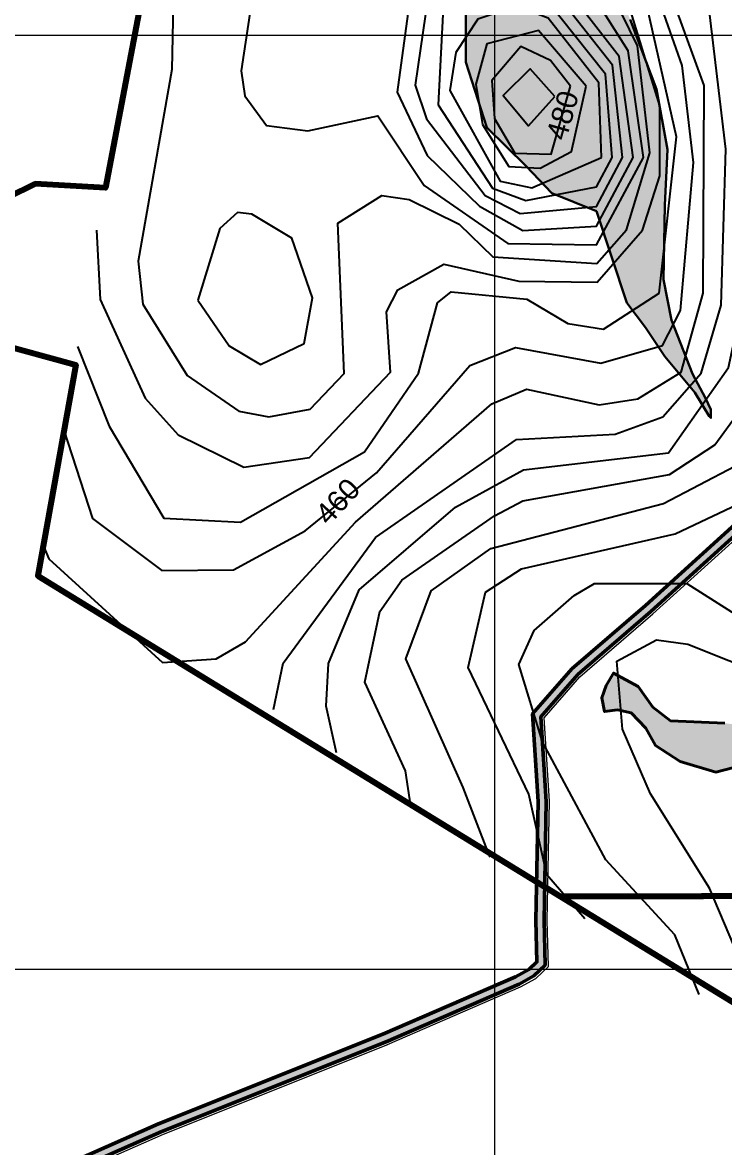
# Model space of a CAD drawing. Header units: metres. Extents: x 166708 to 226832, y 1503833 to 1555994.
# Drawn here: x 219495 to 220246, y 1549509 to 1550713 of the extents above; entities that cross this region are included whole.
import ezdxf

# ---------------------------------------------------------------- set-up
doc = ezdxf.new("R2010")
doc.units = ezdxf.units.M
doc.header["$MEASUREMENT"] = 0
for name, color, linetype in [('10 M CONTOUR', 20, 'Continuous'), ('2 M CONTOUR', 33, 'Continuous'), ('CART TRACK', 30, 'Continuous'), ('CONTEXT', 200, 'Continuous'), ('EXCAVATED CANAL', 160, 'Continuous'), ('FINAL STAGE -2 BOUNDARY', 1, 'Continuous'), ('GRID', 8, 'Continuous')]:
    doc.layers.add(name, color=color, linetype=linetype)
for name, color, linetype, lineweight in [('Revised Grid', 7, 'Continuous', 0), ('STREAM', 140, 'Continuous', 0), ('UUL', 5, 'Continuous', 30)]:
    doc.layers.add(name, color=color, linetype=linetype, lineweight=lineweight)
doc.styles.get("Standard").update_dxf_attribs({"font": 'arial.ttf'})

msp = doc.modelspace()

# ---------------------------------------------------------------- hatches: boundary and pattern name
at = {"layer": 'EXCAVATED CANAL'}
h = msp.add_hatch(dxfattribs=at)
h.set_pattern_fill('DOTS', color=256, scale=50)
h.paths.add_polyline_path([(221524.50586, 1550472.79396), (221402.2296, 1550400.90343), (221353.92281, 1550392.35707), (221339.94786, 1550383.89319), (221289.935, 1550350.91519), (221266.92917, 1550285.4589), (221164.00232, 1550207.79251), (221140.31339, 1550205.92405), (221049.92126, 1550250.14425), (221036.45006, 1550261.24372), (221010.62128, 1550383.81201), (220998.30351, 1550398.41285), (220879.04114, 1550471.25724), (220766.19492, 1550494.35262), (220731.93214, 1550493.24711), (220700.79394, 1550480.86369), (220676.41853, 1550411.31868), (220646.33867, 1550298.64575), (220615.08965, 1550265.32419), (220559.20196, 1550266.52499), (220507.25697, 1550319.64913), (220454.70833, 1550418.92213), (220399.29343, 1550422.26305), (220381.7284, 1550418.59802), (220281.25303, 1550197.67614), (220161.61659, 1550089.4974), (220082.95642, 1550021.5741), (220040.74348, 1549973.30821), (220046.76723, 1549879.49939), (220044.42461, 1549752.10215), (220045.44225, 1549707.89974), (220036.95258, 1549699.8702), (220022.47206, 1549691.96553), (219880.63596, 1549630.39582), (219640.4377, 1549534.49701), (219547.55868, 1549493.3378), (219529.85166, 1549469.129), (219511.28738, 1549370.86679), (219474.91462, 1549334.74933), (219359.81445, 1549270.71976), (219276.4413, 1549205.3629), (219149.33477, 1549141.24081), (219126.10355, 1549118.94875), (219085.60627, 1548993.34299), (219049.01413, 1548851.62169), (219039.60659, 1548834.13097), (219025.73602, 1548820.06475), (219000, 1548802.1864), (219000, 1548791.37797), (219031.47765, 1548813.24493), (219046.82115, 1548828.80487), (219057.3405, 1548848.36268), (219094.13541, 1548990.86927), (219133.86499, 1549114.09396), (219154.52078, 1549133.91471), (219281.22514, 1549197.83392), (219364.74068, 1549263.3024), (219480.3002, 1549327.5875), (219519.49807, 1549366.51025), (219538.20144, 1549465.50868), (219553.32331, 1549486.18309), (219643.88609, 1549526.31586), (219884.08849, 1549622.44233), (220026.28327, 1549684.16774), (220042.09373, 1549692.7984), (220054.19915, 1549704.24772), (220053.09697, 1549752.12224), (220055.44287, 1549879.69783), (220049.62546, 1549970.2933), (220089.083, 1550015.4087), (220167.35835, 1550082.9997), (220288.40151, 1550192.45044), (220387.80157, 1550411.00796), (220399.92921, 1550413.53845), (220449.32412, 1550410.56047), (220500.18063, 1550314.48417), (220555.47708, 1550257.93249), (220618.76916, 1550256.57261), (220654.15377, 1550294.30404), (220684.71038, 1550408.76279), (220707.66951, 1550474.26702), (220733.72728, 1550484.62999), (220765.4554, 1550485.65372), (220875.81633, 1550463.06698), (220992.58344, 1550391.74668), (221002.58704, 1550379.88893), (221028.59221, 1550256.48359), (221045.19489, 1550242.80396), (221138.6323, 1550197.094), (221167.20575, 1550199.34772), (221274.24122, 1550280.11438), (221297.14648, 1550345.28456), (221344.58193, 1550376.56303), (221357.02871, 1550384.10139), (221405.27787, 1550392.63755), (221531.9816, 1550467.13115), (221579.97378, 1550649.54726), (221571.5886, 1550651.75333)])
at = {"layer": 'STREAM'}
h = msp.add_hatch(color=256, dxfattribs=at)
h.dxf.hatch_style = 1
h.paths.add_polyline_path([(220299.13997, 1549945.86751), (220256.63348, 1549961.98932), (220246.69565, 1549963.39205), (220188.59684, 1549965.91574), (220169.65155, 1549980.42709), (220153.86387, 1550002.50947), (220127.55996, 1550017.10933), (220119.72596, 1550003.71844), (220114.80426, 1549990.47989), (220117.83298, 1549975.72831), (220131.8407, 1549977.61954), (220146.22692, 1549974.59362), (220162.04074, 1549958.06757), (220172.20019, 1549939.64654), (220198.91602, 1549922.3533), (220236.92015, 1549911.07509), (220286.61123, 1549923.82816), (220328.6491, 1549914.52138), (220360.95272, 1549885.74464), (220404.78729, 1549853.23844), (220418.08707, 1549839.95052), (220432.49526, 1549813.74392), (220454.03093, 1549778.78246), (220476.05612, 1549778.83106), (220454.24881, 1549809.56608), (220438.21049, 1549843.5673), (220419.04266, 1549869.36135), (220369.98409, 1549906.54594), (220346.36943, 1549926.59995)])
h.paths.add_polyline_path([(220486.14035, 1549764.61845), (220476.05612, 1549778.83106), (220454.03093, 1549778.78246), (220466.38267, 1549758.73039), (220480.70307, 1549737.45262), (220506.1328, 1549715.91144), (220532.40927, 1549706.79589), (220565.61981, 1549683.4601), (220584.58604, 1549660.34466), (220587.85057, 1549650.92223), (220586.39968, 1549641.13747), (220575.88059, 1549636.78865), (220555.93067, 1549628.09107), (220522.51905, 1549600.89029), (220512.78503, 1549579.63899), (220508.81945, 1549550.8237), (220511.70353, 1549531.3734), (220517.54259, 1549501.95746), (220514.39525, 1549491.40158), (220503.17216, 1549465.35535), (220480.49002, 1549441.40355), (220471.3149, 1549418.83926), (220464.963, 1549397.68527), (220463.89052, 1549371.84357), (220414.36405, 1549259.42731), (220400.78139, 1549192.11511), (220386.40441, 1549133.03298), (220382.00874, 1549114.96903), (220361, 1549113), (220337.0208, 1549120.1991), (220310.78346, 1549128.07615), (220286.49534, 1549122.48067), (220263.3735, 1549112.78399), (220230.68675, 1549082.68675), (220184.57013, 1549068.63402), (220165.1948, 1549062.72993), (220159.7612, 1549041.09349), (220157.21209, 1549009.21209), (220137.24221, 1548976.91351), (220097.95173, 1548966.75337), (220072.52863, 1548944.58588), (220053.11458, 1548921.03289), (220046.59645, 1548916.27681), (220011.7702, 1548908.26064), (220000, 1548885.14487), (219980.58446, 1548872.25215), (219971.47214, 1548872.25215), (219922.52047, 1548807.00817), (219925.55728, 1548805.57291), (219934.08022, 1548794.27021), (219945.45879, 1548771.12725), (219965.68419, 1548729.8577), (219976.2051, 1548692.50417), (219976.39135, 1548659.02105), (219968.85129, 1548641.80241), (219939.23005, 1548625.65992), (219892.37454, 1548610.59359), (219860.52111, 1548583.57813), (219841.25442, 1548567.56152), (219838.52712, 1548566.41799), (219836.58734, 1548557.81578), (219852.37403, 1548562.22534), (219884.68452, 1548585.53959), (219902.99378, 1548595.94135), (219937.81715, 1548603.47366), (219979.10271, 1548612.79933), (219991.30889, 1548623.2011), (220001.00206, 1548642.9286), (220010.59339, 1548671.47371), (220009.14862, 1548704.67469), (219993.25559, 1548738.95836), (219987.99871, 1548762.42432), (220010.16743, 1548792.92417), (220063.76361, 1548849.27402), (220109.3303, 1548883.6505), (220157.68677, 1548898.51606), (220179.96033, 1548918.85738), (220215.5144, 1548959.05342), (220268.84564, 1548979.61883), (220319.48712, 1548983.86973), (220337.51388, 1548978.72387), (220357.38004, 1548976.15093), (220371.35993, 1548987.54534), (220388.65078, 1549002.24774), (220418.45008, 1549007.3936), (220437.94828, 1549016.58258), (220450.08878, 1549040.10645), (220451.56034, 1549063.63027), (220461.15779, 1549133.42393), (220473.55399, 1549180.01512), (220497.92069, 1549207.22132), (220503.78511, 1549232.06681), (220501.1782, 1549259.22875), (220501.92309, 1549285.27454), (220508.99894, 1549308.71569), (220527.99235, 1549326.94772), (220545.98309, 1549357.31936), (220564.14512, 1549393.09752), (220576.90655, 1549412.12216), (220598.78639, 1549451.05973), (220631.67242, 1549474.04138), (220682.64075, 1549477.43615), (220739.04572, 1549469.28874), (220780.32244, 1549464.82372), (220799.71125, 1549502.4893), (220823.40864, 1549559.52571), (220833.10298, 1549601.49592), (220849.2603, 1549588.58203), (220869.7262, 1549534.77408), (220890.19209, 1549484.19456), (220942.9725, 1549451.90983), (221030.47651, 1549438.15594), (221077.46886, 1549425.41266), (221137.21639, 1549405.29162), (221212.30078, 1549376.7848), (221272.9524, 1549368.28011), (221312.32275, 1549373.59553), (221326.15553, 1549388.47869), (221319.77124, 1549439.5066), (221297.16342, 1549490.00907), (221288.89551, 1549520.98548), (221289.36882, 1549550.21819), (221296.04563, 1549569.71699), (221298.24635, 1549600.95996), (221305.13777, 1549626.20495), (221337.19892, 1549663.90924), (221371.4457, 1549687.22619), (221395.54525, 1549696.60369), (221412.54176, 1549692.80202), (221425.73305, 1549676.32804), (221447.96134, 1549644.73708), (221457.3962, 1549610.63104), (221476.19101, 1549586.84633), (221503.0049, 1549569.57106), (221522.55136, 1549558.55498), (221539.24914, 1549552.33986), (221559.33496, 1549572.75478), (221577.68088, 1549591.99477), (221536.87956, 1549608.6854), (221506.44983, 1549625.85345), (221489.95851, 1549635.15764), (221463.30849, 1549676.70361), (221437.73477, 1549709.45092), (221423.93562, 1549727.12083), (221401.29325, 1549740.43737), (221375.20044, 1549736.09255), (221358.53001, 1549723.78231), (221321.12511, 1549696.16078), (221298.37134, 1549659.69644), (221267.63101, 1549605.62249), (221264.34944, 1549572.47234), (221267.72648, 1549498.77294), (221270.54267, 1549456.56903), (221270.54267, 1549431.24668), (221250.82934, 1549417.17871), (221214.21874, 1549423.7438), (221152.26256, 1549439.68748), (221112.8359, 1549454.69331), (221058.38947, 1549457.50689), (221023.89712, 1549465.61387), (220995.46924, 1549463.24706), (220958.15771, 1549476.26447), (220928.54531, 1549493.42378), (220910.18571, 1549512.35819), (220891.82598, 1549541.94326), (220874.65089, 1549582.17887), (220856.88347, 1549609.39713), (220842.41636, 1549641.30008), (220816.71518, 1549658.61745), (220766.50812, 1549673.54628), (220727.05974, 1549675.93488), (220705.54252, 1549671.15762), (220689.40445, 1549652.0488), (220684.02518, 1549634.13423), (220676.25503, 1549612.03968), (220661.31252, 1549602.48523), (220630.23194, 1549598.90231), (220608.61119, 1549613.51632), (220608.61119, 1549648.86408), (220607.44476, 1549684.2119), (220591.89289, 1549710.62568), (220561.56682, 1549730.82439), (220538.23909, 1549735.0972), (220512.57849, 1549743.64282)])
h.paths.add_polyline_path([(219823.6985, 1548969.48097), (219823.6985, 1549026.04901), (219832.01765, 1549057.88499), (219832.01765, 1549126.09012), (219836.66243, 1549172.04514), (219868.06858, 1549217.28569), (219884.17648, 1549273.2292), (219886.6848, 1549365.9514), (219876.75096, 1549403.63856), (219844.23879, 1549425.32218), (219803.3364, 1549416.06963), (219746.99894, 1549387.54077), (219688.34631, 1549377.51715), (219649.65257, 1549329.30634), (219625.75078, 1549299.52569), (219620.65585, 1549286.757), (219719.43815, 1549324.55439), (219768.8293, 1549324.55439), (219832.93265, 1549320.35467), (219848.18916, 1549269.42074), (219845.54312, 1549226.91108), (219790.14104, 1549169.55648), (219767.55331, 1549119.08764), (219754.00066, 1549047.69273), (219726.3649, 1549012.47899), (219669.309, 1548984.93747), (219560.27681, 1548966.62495), (219491.37949, 1548960.36723), (219434.81779, 1548961.9315), (219427.26473, 1548940.29855), (219425.49674, 1548918.28375), (219433.61455, 1548892.96343), (219446.69152, 1548864.83919), (219450.85767, 1548858.15587), (219463.35207, 1548870.15505), (219492.20736, 1548895.46066), (219529.07783, 1548911.47691), (219569.96786, 1548917.06401), (219645.81029, 1548916.19563), (219712.99568, 1548919.09991), (219772.15397, 1548918.34229), (219792.72652, 1548912.796), (219813.95213, 1548900.39837), (219855.4298, 1548843.49933), (219894.12029, 1548816.53956), (219912.30833, 1548811.83463), (219922.52047, 1548807.00817), (219971.47214, 1548872.25215), (219953.11655, 1548872.25215), (219928.46761, 1548887.46816), (219901.95833, 1548912.55953), (219850.37036, 1548941.43065)])
at = {"layer": 'UUL', "lineweight": -2}
h = msp.add_hatch(dxfattribs=at)
h.set_pattern_fill('DOTS', color=1, scale=150)
h.paths.add_polyline_path([(220145.11713, 1550716.65997), (220120.73308, 1550784.72866), (220110.18491, 1550801.58529), (220058.37335, 1550831.70492), (220030.71843, 1550868.70088), (220028.96295, 1550895.236), (220011.68634, 1550898.9541), (219987.39878, 1550912.57147), (219947.74222, 1550950.5326), (219880.11313, 1551009.25345), (219840.71469, 1551055.9476), (219810.4032, 1551102.50064), (219775.03498, 1551134.80373), (219756.78916, 1551140.99705), (219755.32362, 1551120.49087), (219767.33954, 1551093.31184), (219785.47002, 1551078.09052), (219832.26979, 1551038.95291), (219879.66254, 1550993.44351), (219909.62168, 1550970.72822), (219933.89576, 1550933.80966), (219966.1644, 1550886.81525), (219983.64576, 1550863.98986), (219996.89536, 1550839.8697), (219998.39631, 1550806.36882), (219986.61482, 1550770.57337), (219981.01926, 1550760.51094), (219969.48194, 1550724.38043), (219969.48194, 1550670.8834), (219991.69125, 1550601.12074), (220033.92474, 1550559.73794), (220061.25936, 1550530.81117), (220109.19763, 1550511.43097), (220141.70989, 1550413.36027), (220161.53965, 1550386.93496), (220182.52832, 1550355.92511), (220214.63515, 1550317.22917), (220229.87548, 1550292.14118), (220231.76755, 1550290.1745), (220231.78301, 1550290.22601), (220231.78301, 1550299.19341), (220225.74753, 1550311.25778), (220212.13807, 1550337.49024), (220189.32572, 1550394.68991), (220181.00653, 1550438.38665), (220182.32713, 1550518.10151), (220185.3478, 1550577.38772), (220173.54691, 1550642.06849)])

# ---------------------------------------------------------------- linework, layer by layer
at = {"layer": '10 M CONTOUR', "color": 0}
for points in [[(220148.421, 1550569.006, 470), (220133.503, 1550677.1, 470), (220071.018, 1550757.697, 470), (220035.708, 1550775.965, 470), (219954.384, 1550771.799, 470), (219907.28, 1550722.733, 470), (219895.793, 1550638.906, 470), (219928.043, 1550571.243, 470), (219983.883, 1550516.763, 470), (220030.488, 1550490.725, 470), (220109.059, 1550495.635, 470), (220148.421, 1550569.006, 470)], [(219538.87166, 1550277.13083, 460), (219569.781, 1550182.368, 460), (219643.96, 1550126.832, 460), (219720.55, 1550127.695, 460), (219797.417, 1550169.159, 460), (219873.589, 1550231.294, 460), (219973.539, 1550346.404, 460), (220022.461, 1550365.639, 460), (220114.006, 1550348.63043, 460), (220179.801, 1550367.802, 460), (220199.178, 1550405.124, 460), (220212.895, 1550563.712, 460), (220200.95, 1550667.456, 460), (220164.087, 1550772.001, 460)], [(220081.389, 1550645.438, 480), (220059.862, 1550672.682, 480), (220028.378, 1550687.874, 480), (219997.142, 1550651.35, 480), (219999.931, 1550610.899, 480), (220021.85579, 1550573.69888, 480), (220060.69, 1550572.527, 480), (220081.389, 1550645.438, 480)], [(219995.30622, 1549820.04908, 450), (219994.64516, 1549821.28846, 450), (219966.533, 1549894.709, 450), (219905.037, 1550032.431, 450), (219932.264, 1550104.948, 450), (219996.141, 1550150.425, 450), (220180.886, 1550198.452, 450), (220257.45, 1550238.505, 450), (220281.595, 1550263.212, 450), (220325.117, 1550425.18, 450), (220346.229, 1550458.542, 450), (220411.5539, 1550468.90712, 450), (220485.64, 1550410.164, 450), (220529.676, 1550378.69, 450), (220571.159, 1550370.981, 450), (220627.083, 1550424.411, 450), (220680.504, 1550573.045, 450), (220724.843, 1550628.014, 450), (220806.174, 1550636.59, 450), (220962.993, 1550580.726, 450)]]:
    msp.add_polyline3d(points, dxfattribs=at)
at = {"layer": '2 M CONTOUR'}
for points in [[(219573.83973, 1550491.167, 464), (219577.735, 1550416.855, 464), (219626.166, 1550311.494, 464), (219661.379, 1550272.161, 464), (219731.786, 1550237.596, 464), (219802.164, 1550247.821, 464), (219888.834, 1550339.328, 464), (219884.337, 1550403.758, 464), (219896.723, 1550427.464, 464), (219945.814, 1550454.617, 464), (220026.007, 1550436.517, 464), (220109.809, 1550435.651, 464), (220158.477, 1550491.128, 464), (220177.014, 1550549.333, 464), (220177.14, 1550624.418, 464), (220137.309, 1550753.452, 464), (220060.787, 1550824.911, 464), (219969.384, 1550869.985, 464), (219921.478, 1550913.062, 464), (219913.16, 1550952.328, 464), (219892.95469, 1551040.44136, 464), (219877.135, 1551127.766, 464), (219794.342, 1551246.261, 464), (219788.76642, 1551258.21663, 464)], [(219763.34974, 1549978.13166, 456), (219773.785, 1550027.811, 456), (219872.675, 1550162.017, 456), (220023.65356, 1550267.19302, 456), (220129.034, 1550272.894, 456), (220180.319, 1550291.273, 456), (220221.253, 1550338.261, 456), (220242.533, 1550410.977, 456), (220247.531, 1550577.857, 456), (220211.988, 1550877.633, 456), (220256.461, 1550919.055, 456), (220336.634, 1550914.078, 456), (220419.402, 1550848.537, 456), (220487.779, 1550826.914, 456), (220724.807, 1550847.878, 456), (220802.313, 1550829.683, 456), (220817.03975, 1550818.37942, 456), (220833.82, 1550805.853, 456), (220872.78715, 1550780.25121, 456), (220954.992, 1550764.472, 456)], [(219517.24301, 1550152.91255, 458), (219523.025, 1550139.491, 458), (219644.564, 1550028.352, 458), (219702.144, 1550032.222, 458), (219733.632, 1550050.461, 458), (219851.4, 1550178.428, 458), (219997.132, 1550305.351, 458), (220034.29, 1550321.095, 458), (220111.904, 1550304.108, 458), (220153.53, 1550310.619, 458), (220199.989, 1550339.123, 458), (220223.352, 1550423.699, 458), (220224.522, 1550646.213, 458), (220130.462, 1550903.732, 458)], [(219830.7901, 1549931.66976, 454), (219819.976, 1549981.47, 454), (219822.214, 1550027.311, 454), (219855.186, 1550106.161, 454), (219958.343, 1550194.52, 454), (220030.995, 1550234.668, 454), (220186.13, 1550252.709, 454), (220250.587, 1550344.011, 454), (220266.385, 1550417.397, 454), (220272.916, 1550557.345, 454), (220256.918, 1550735.546, 454), (220256.772, 1550803.172, 454), (220268.262, 1550823.305, 454), (220315.171, 1550841.42974, 454), (220364.204, 1550827.879, 454), (220412.00768, 1550771.6963, 454), (220487.2751, 1550752.01708, 454), (220653.405, 1550782.875, 454), (220726.117, 1550783.572, 454), (220865.441, 1550716.795, 454), (221057.944, 1550672.459, 454)], [(220159.652, 1550569.006, 468), (220143.006, 1550683.315, 468), (220105.451, 1550742.94, 468), (220041.553, 1550790.108, 468), (219950.24, 1550811.218, 468), (219880.706, 1550764.489, 468), (219850.72, 1550770.578, 468), (219798.355, 1550766.63276, 468), (219740.95, 1550742.32, 468), (219728.881, 1550661.816, 468), (219732.845, 1550635.021, 468), (219756.019, 1550603.21, 468), (219800.372, 1550597.595, 468), (219875.228, 1550613.437, 468), (219924.668, 1550539.011, 468), (220014.445, 1550476.766, 468), (220109.283, 1550475.544, 468), (220159.652, 1550569.006, 468)], [(219657.127, 1550785.729, 466), (219654.799, 1550663.238, 466), (219618.646, 1550458.105, 466), (219623.628, 1550412.076, 466), (219671.04, 1550335.562, 466), (219726.258, 1550297.404, 466), (219758.548, 1550291.332, 466), (219802.728, 1550299.511, 466), (219839.105, 1550337.614, 466), (219832.23, 1550498.528, 466), (219879.328, 1550528.30945, 466), (219908.822, 1550523.922, 466), (219962.071, 1550497.727, 466), (219998.402, 1550462.807, 466), (220109.546, 1550455.597, 466), (220141.16, 1550491.634, 466), (220166.456, 1550574.018, 466), (220153.212, 1550688.505, 466), (220127.068, 1550742.004, 466)], [(220137.189, 1550569.006, 472), (220126.213, 1550667.657, 472), (220062.094, 1550749.373, 472), (220029.862, 1550761.822, 472), (219955.068, 1550752.649, 472), (219926.031, 1550722.402, 472), (219914.993, 1550646.492, 472), (219927.254, 1550610.302, 472), (219989.863, 1550528.379, 472), (220027.381, 1550509.08, 472), (220109.059, 1550516.57, 472), (220137.189, 1550569.006, 472)], [(220125.958, 1550569.006, 474), (220118.923, 1550658.215, 474), (220053.17, 1550741.048, 474), (220024.017, 1550747.679, 474), (219944.782, 1550722.071, 474), (219939.718, 1550625.448, 474), (219997.929, 1550536.044, 474), (220033.644, 1550522.777, 474), (220109.059, 1550537.505, 474), (220125.958, 1550569.006, 474)], [(219553.58754, 1550366.7636, 462), (219587.709, 1550281.481, 462), (219646.005, 1550182.872, 462), (219728.219, 1550178.614, 462), (219860.881, 1550254.049, 462), (219918.512, 1550338.087, 462), (219939.172, 1550413.212, 462), (219953.717, 1550425.245, 462), (220034.487, 1550417.246, 462), (220078.556, 1550391.345, 462), (220116.627, 1550385.062, 462), (220176.282, 1550423.806, 462), (220194.869, 1550591.011, 462), (220163.844, 1550728.478, 462)], [(220114.727, 1550569.006, 476), (220111.633, 1550648.772, 476), (220057.39, 1550718.202, 476), (220023.48697, 1550730.86207, 476), (219982.077, 1550717.049, 476), (219958.469, 1550681.303, 476), (219952.181, 1550640.595, 476), (220005.995, 1550543.71, 476), (220039.907, 1550536.475, 476), (220114.727, 1550569.006, 476)], [(220098.19, 1550645.438, 478), (220047.30091, 1550705.04065, 478), (219991.99477, 1550690.60911, 478), (219980.204, 1550647.378, 478), (219987.085, 1550604.268, 478), (220015.48575, 1550559.42273, 478), (220048.82651, 1550557.43041, 478), (220082.286, 1550575.236, 478), (220098.19, 1550645.438, 478)], [(220064.587, 1550634.40413, 482), (220038.32539, 1550663.7664, 482), (220009.36, 1550635.35388, 482), (220036.43106, 1550603.03385, 482), (220064.587, 1550634.40413, 482)], [(220096.65331, 1549753.83639, 448), (220055.956, 1549801.17, 448), (220036.79, 1549887.235, 448), (219971.67639, 1550022.85952, 448), (219990.367, 1550103.622, 448), (220028.843, 1550128.724, 448), (220193.358, 1550166.257, 448), (220273.958, 1550204.443, 448), (220317.439, 1550263.094, 448), (220347.729, 1550364.283, 448), (220382.28098, 1550396.51383, 448), (220421.37, 1550410.53968, 448), (220451.663, 1550374.207, 448), (220532.256, 1550312.714, 448), (220572.807, 1550313.015, 448), (220618.607, 1550337.181, 448), (220645.439, 1550367.318, 448), (220721.296, 1550543.012, 448), (220751.073, 1550569.003, 448), (220817.548, 1550580.346, 448), (220868.655, 1550565.533, 448), (220951.877, 1550494.913, 448)], [(219682.515, 1550416.142, 468), (219716.07644, 1550367.33132, 468), (219749.51962, 1550347.36501, 468), (219796.42167, 1550369.77617, 468), (219805.083, 1550418.707, 468), (219783.02263, 1550482.77191, 468), (219740.254, 1550508.3, 468), (219724.935, 1550509.914, 468), (219705.959, 1550493.114, 468), (219682.515, 1550416.142, 468)], [(220309.83302, 1549614.80923, 444), (220309.927, 1549622.361, 444), (220277.454, 1549675.834, 444), (220230.10343, 1549786.71781, 444), (220167.015, 1549887.872, 444), (220137.132, 1549957, 444), (220130.884, 1550029.756, 444), (220173.368, 1550052.474, 444), (220207.099, 1550047.964, 444), (220294.793, 1550012.84976, 444), (220359.225, 1549975.382, 444), (220537.585, 1549859.243, 444), (220572.973, 1549853.147, 444), (220650.622, 1549864.781, 444), (220723.824, 1549908.432, 444), (220786.493, 1550016.954, 444), (220783.572, 1550038.303, 444), (220639.748, 1550106.133, 444), (220609.16157, 1550187.661, 444), (220639.81, 1550236.578, 444), (220726.448, 1550312.949, 444), (220795.664, 1550342.368, 444), (220877.628, 1550319.888, 444), (220946.967, 1550260.075, 444)], [(219910.37322, 1549874.47218, 452), (219904.71, 1549912.441, 452), (219861.128, 1550007.432, 452), (219877.118, 1550082.877, 452), (219900.667, 1550116.337, 452), (220000.079, 1550185.372, 452), (220030.188, 1550201.587, 452), (220187.491, 1550229.741, 452), (220235.82, 1550261.474, 452), (220262.039, 1550297.004, 452)], [(220218.94299, 1549672.89233, 446), (220193.079, 1549736.894, 446), (220119.381, 1549817.077, 446), (220051.33522, 1549943.54529, 446), (220026.018, 1550026.361, 446), (220042.616, 1550062.579, 446), (220085.377, 1550100.176, 446), (220107.05, 1550113.037, 446), (220205.853, 1550113.05342, 446), (220495.575, 1549929.309, 446)]]:
    msp.add_polyline3d(points, dxfattribs=at)
at = {"layer": 'CART TRACK', "linetype": 'Continuous', "lineweight": 0, "ltscale": 50, "elevation": 1153.19383}
for points in [[(219885.45332, 1549619.29821), (220027.78989, 1549681.08517), (220044.1261, 1549690.00283), (220057.66086, 1549702.80403), (220056.52526, 1549752.13018), (220058.87246, 1549879.77628), (220053.13662, 1549969.10147), (220091.50491, 1550012.97144), (220169.62814, 1550080.43108), (220291.2274, 1550190.38465), (220390.20237, 1550408.00751), (220400.18054, 1550410.08951), (220447.19567, 1550407.255), (220497.38327, 1550312.4424), (220554.00459, 1550254.53577), (220620.22371, 1550253.113), (220657.24318, 1550292.58771), (220687.98825, 1550407.75241), (220710.3875, 1550471.65927), (220734.43692, 1550481.22354), (220765.16305, 1550482.21494), (220874.54152, 1550459.82927), (220990.32222, 1550389.11146)], [(219885.45332, 1549619.29821), (220027.78989, 1549681.08517), (220044.1261, 1549690.00283), (220057.66086, 1549702.80403), (220056.52526, 1549752.13018), (220058.87246, 1549879.77628), (220053.13662, 1549969.10147), (220091.50491, 1550012.97144), (220169.62814, 1550080.43108), (220291.2274, 1550190.38465), (220390.20237, 1550408.00751), (220400.18054, 1550410.08951), (220447.19567, 1550407.255), (220497.38327, 1550312.4424), (220554.00459, 1550254.53577), (220620.22371, 1550253.113), (220657.24318, 1550292.58771), (220687.98825, 1550407.75241), (220710.3875, 1550471.65927), (220734.43692, 1550481.22354), (220765.16305, 1550482.21494), (220874.54152, 1550459.82927), (220990.32222, 1550389.11146)], [(219884.24735, 1549622.04537), (219644.05219, 1549525.9218), (219553.60098, 1549485.83847), (219538.60363, 1549465.3343), (219519.89356, 1549366.3004), (219480.55961, 1549327.24254), (219364.97796, 1549262.94512), (219281.45557, 1549197.47127), (219154.77058, 1549133.56183), (219134.23884, 1549113.86012), (219094.54623, 1548990.75012), (219057.74156, 1548848.20571), (219047.16866, 1548828.54832), (219031.75421, 1548812.91644), (219000, 1548790.85736)], [(219884.24735, 1549622.04537), (219644.05219, 1549525.9218), (219553.60098, 1549485.83847), (219538.60363, 1549465.3343), (219519.89356, 1549366.3004), (219480.55961, 1549327.24254), (219364.97796, 1549262.94512), (219281.45557, 1549197.47127), (219154.77058, 1549133.56183), (219134.23884, 1549113.86012), (219094.54623, 1548990.75012), (219057.74156, 1548848.20571), (219047.16866, 1548828.54832), (219031.75421, 1548812.91644), (219000, 1548790.85736)], [(219885.37434, 1549619.22924), (219645.23053, 1549523.12622), (219555.57081, 1549483.39364), (219541.45683, 1549464.0972), (219522.69923, 1549364.81173), (219482.39991, 1549324.79527), (219366.6613, 1549260.41054), (219283.09025, 1549194.89854), (219156.54269, 1549131.05844), (219136.891, 1549112.2012), (219097.46072, 1548989.90483), (219060.58676, 1548847.09208), (219049.63394, 1548826.72834), (219033.71618, 1548810.58604), (219000, 1548787.16402)], [(219885.37434, 1549619.22924), (219645.23053, 1549523.12622), (219555.57081, 1549483.39364), (219541.45683, 1549464.0972), (219522.69923, 1549364.81173), (219482.39991, 1549324.79527), (219366.6613, 1549260.41054), (219283.09025, 1549194.89854), (219156.54269, 1549131.05844), (219136.891, 1549112.2012), (219097.46072, 1548989.90483), (219060.58676, 1548847.09208), (219049.63394, 1548826.72834), (219033.71618, 1548810.58604), (219000, 1548787.16402)]]:
    msp.add_lwpolyline(points, dxfattribs=at)
at = {"layer": 'EXCAVATED CANAL', "linetype": 'Continuous', "lineweight": 50, "elevation": 1153.19383}
for points in [[(219547.55868, 1549493.3378), (219640.4377, 1549534.49701), (219880.63596, 1549630.39582), (220022.47206, 1549691.96553), (220036.95258, 1549699.8702), (220045.44225, 1549707.89974), (220044.42461, 1549752.10215), (220046.76723, 1549879.49939), (220040.74348, 1549973.30821), (220082.95642, 1550021.5741), (220161.61659, 1550089.4974), (220281.25303, 1550197.67614)], [(220288.40151, 1550192.45044), (220167.35835, 1550082.9997), (220089.083, 1550015.4087), (220049.62546, 1549970.2933), (220055.44287, 1549879.69783), (220053.09697, 1549752.12224), (220054.19915, 1549704.24772), (220042.09373, 1549692.7984), (220026.28327, 1549684.16774), (219884.08849, 1549622.44233), (219643.88609, 1549526.31586), (219553.32331, 1549486.18309)]]:
    msp.add_lwpolyline(points, dxfattribs=at)
at = {"layer": 'FINAL STAGE -2 BOUNDARY', "lineweight": 80}
for points in [[(219623.61907, 1550746.76578), (219583.60593, 1550536.65346), (219508.60085, 1550540.71025), (219449.19517, 1550511.44116)], [(219465.41694, 1550370.505), (219552.00942, 1550346.97157), (219511.30717, 1550121.01022), (220070.82236, 1549777.93684), (221755.89592, 1549781.65525)], [(221731.69363, 1549781.60184), (220070.82236, 1549777.93684), (220503.80733, 1549512.44697), (220503.76955, 1549491.82438), (220494.83051, 1549471.0789), (220471.91434, 1549446.87998), (220455.17392, 1549399.74522), (220454.11717, 1549374.28244), (220404.95889, 1549262.70192), (220373.97877, 1549124.38348), (220362.14775, 1549123.27462), (220311.26051, 1549138.55214), (220283.55647, 1549132.16969), (220258.02915, 1549121.46422), (220212.70265, 1549116.97711), (220094.51391, 1548993.42964), (220094.49464, 1548993.443), (220005.11704, 1548917.09489), (219880.00033, 1548750.3363), (219828.84266, 1548523.47103)]]:
    msp.add_lwpolyline(points, dxfattribs=at)
at = {"layer": 'GRID', "linetype": 'Continuous', "lineweight": 0}
msp.add_line((220000, 1555700), (220000, 1546975.58718), dxfattribs=at)
at = {"layer": 'Revised Grid', "color": 252, "linetype": 'Continuous'}
for p, q in [((220000, 1555700), (220000, 1546975.58718)), ((219000, 1550700), (226560, 1550700)), ((219000, 1549700), (226560, 1549700))]:
    msp.add_line(p, q, dxfattribs=at)
at = {"layer": 'STREAM', "elevation": 1153.19383}
for points in [[(219547.55868, 1549493.3378), (219640.4377, 1549534.49701), (219880.63596, 1549630.39582), (220022.47206, 1549691.96553), (220036.95258, 1549699.8702), (220045.44225, 1549707.89974), (220044.42461, 1549752.10215), (220046.76723, 1549879.49939), (220040.74348, 1549973.30821), (220082.95642, 1550021.5741), (220161.61659, 1550089.4974), (220281.25303, 1550197.67614)], [(220288.40151, 1550192.45044), (220167.35835, 1550082.9997), (220089.083, 1550015.4087), (220049.62546, 1549970.2933), (220055.44287, 1549879.69783), (220053.09697, 1549752.12224), (220054.19915, 1549704.24772), (220042.09373, 1549692.7984), (220026.28327, 1549684.16774), (219884.08849, 1549622.44233), (219643.88609, 1549526.31586), (219553.32331, 1549486.18309)]]:
    msp.add_lwpolyline(points, dxfattribs=at)
at = {"layer": 'STREAM', "lineweight": 40}
msp.add_lwpolyline([(220246.69565, 1549963.39205), (220188.59684, 1549965.91574), (220169.65155, 1549980.42709), (220153.86387, 1550002.50947), (220127.55996, 1550017.10933), (220119.72596, 1550003.71844), (220114.80426, 1549990.47989), (220117.83298, 1549975.72831), (220131.8407, 1549977.61954), (220146.22692, 1549974.59362), (220162.04074, 1549958.06757), (220172.20019, 1549939.64654), (220198.91602, 1549922.3533), (220236.92015, 1549911.07509), (220286.61123, 1549923.82816)], dxfattribs=at)
at = {"layer": 'UUL'}
msp.add_lwpolyline([(219969.48194, 1550724.38043), (219969.48194, 1550670.8834), (219991.69125, 1550601.12074), (220033.92474, 1550559.73794), (220061.25936, 1550530.81117), (220109.19763, 1550511.43097), (220141.70989, 1550413.36027), (220161.53965, 1550386.93496), (220182.52832, 1550355.92511), (220214.63515, 1550317.22917), (220229.87548, 1550292.14118), (220231.76755, 1550290.1745), (220231.78301, 1550290.22601), (220231.78301, 1550299.19341), (220225.74753, 1550311.25778), (220212.13807, 1550337.49024), (220189.32572, 1550394.68991), (220181.00653, 1550438.38665), (220182.32713, 1550518.10151), (220185.3478, 1550577.38772), (220173.54691, 1550642.06849), (220145.11713, 1550716.65997)], dxfattribs=at)

# ---------------------------------------------------------------- texts
at = {"layer": 'CONTEXT', "linetype": 'Continuous'}
for s, rotation, p in [('480', 74.34378962, (220076.51353, 1550585.87843)), ('460', 47.41883037, (219822.60426, 1550174.0283, 460))]:
    msp.add_text(s, height=22.5, rotation=rotation, dxfattribs=at).set_placement(p)

doc.saveas('drawing.dxf')
